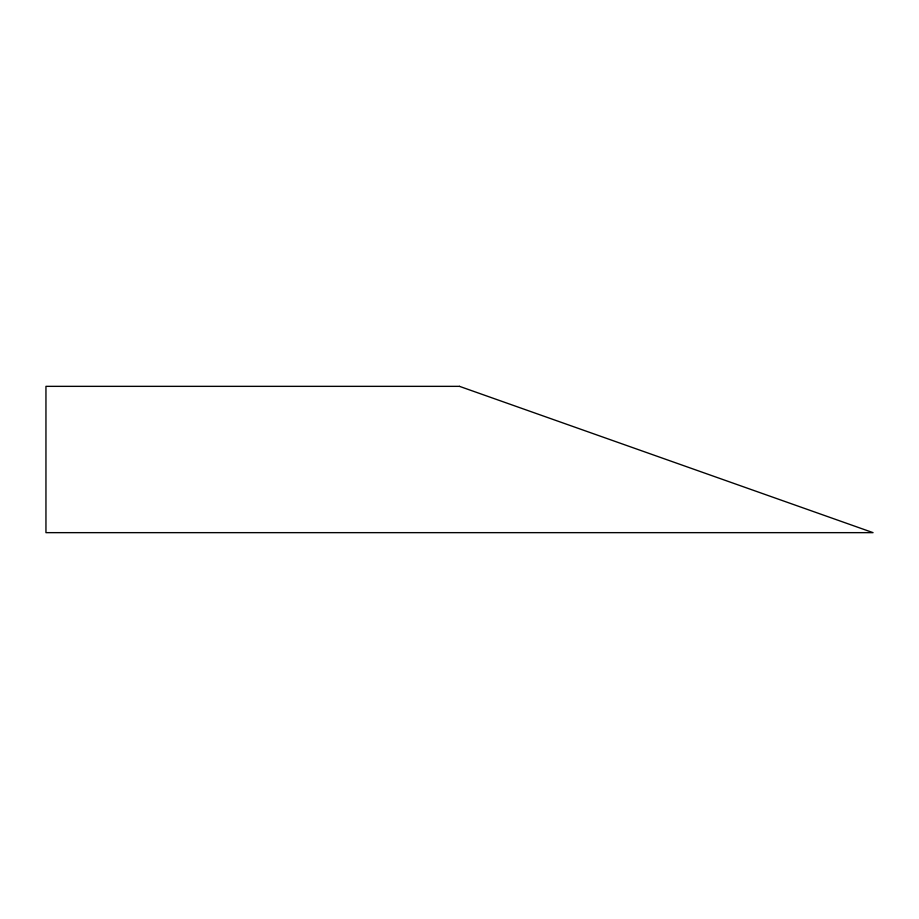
<?xml version="1.0" encoding="UTF-8"?>
<svg xmlns="http://www.w3.org/2000/svg" width="919" height="919" viewBox="0 0 919 919"><rect width="100%" height="100%" fill="white"/><g stroke="black" fill="none" stroke-linecap="round" stroke-linejoin="round"><path stroke-width="1.38" d="M459.5 386.348L45.95 386.348L45.95 532.652L873.05 532.652L459.5 386.348"/></g></svg>
